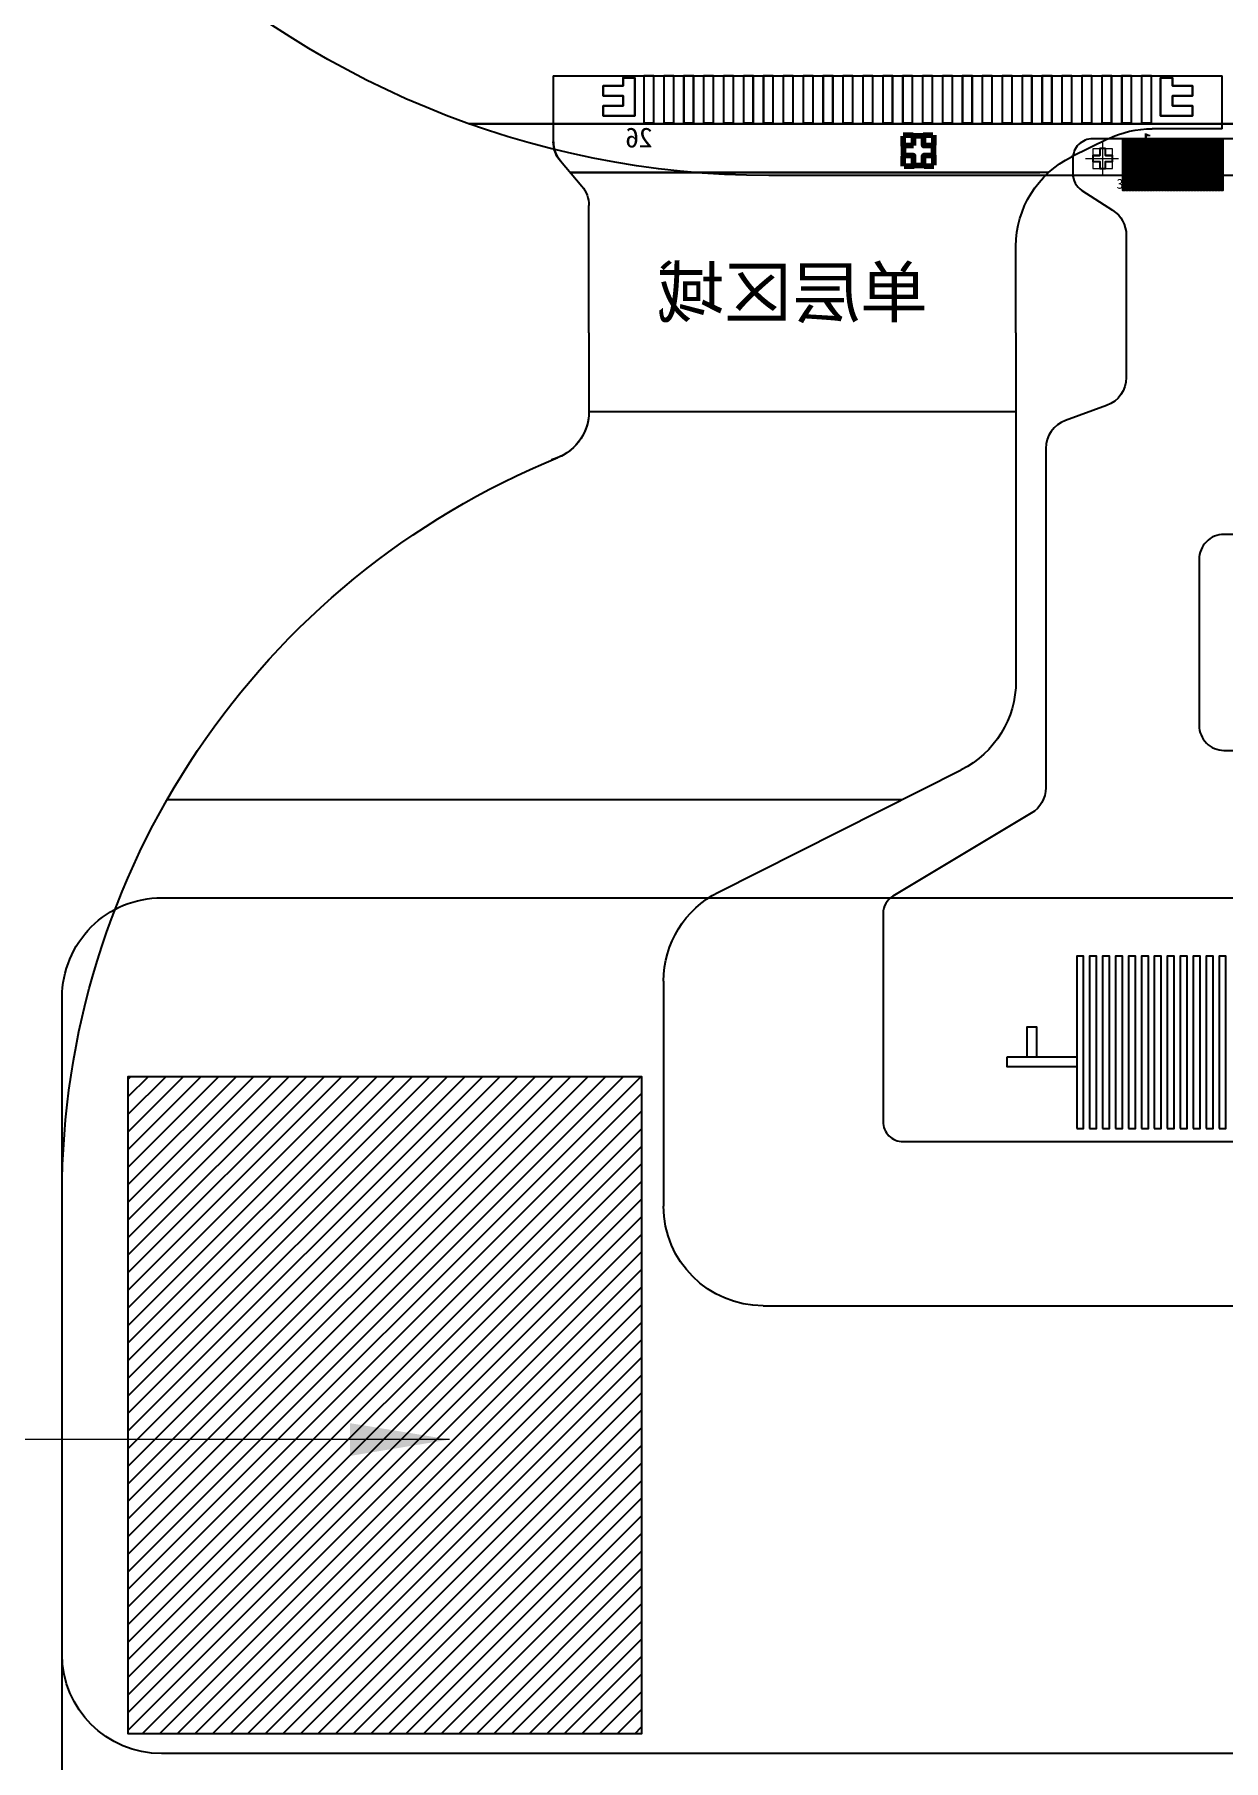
# Model space of a CAD drawing. Header units: inches. Extents: x 1765 to 5217, y -1519 to 441.
# Drawn here: x 4095.95 to 4107.9, y -777.46 to -760.11 of the extents above; entities that cross this region are included whole.
import ezdxf

# ---------------------------------------------------------------- set-up
doc = ezdxf.new("R2010")
doc.units = ezdxf.units.IN
doc.header["$MEASUREMENT"] = 0
doc.linetypes.add('DOT', pattern=[0.2, 0.1, -0.1])
for name, color, linetype, lineweight in [('Mark', 7, 'Continuous', 13), ('尺寸标注', 7, 'Continuous', 0), ('注释', 2, 'Continuous', 13)]:
    doc.layers.add(name, color=color, linetype=linetype, lineweight=lineweight)
doc.styles.add('TITLE', font='arial.ttf')
doc.dimstyles.new('ISO-25$7', dxfattribs={"dimscale": 0.5, "dimtxt": 2.5, "dimasz": 2, "dimexe": 1.25, "dimexo": 0.625, "dimtad": 0, "dimdsep": 46, "dimtxsty": 'TITLE', "dimcen": 2.5, "dimclrd": 7, "dimclre": 256, "dimclrt": 7, "dimadec": 0, "dimazin": 0, "dimtfac": 1, "dimtmove": 0, "dimatfit": 0, "dimfxl": 0, "dimlwd": 9, "dimlwe": 9, "dimarcsym": 0})

# ---------------------------------------------------------------- blocks, each defined once
blk = doc.blocks.new('mark')
at = {"layer": '尺寸标注', "color": 1}
for p, q in [((3641.139, 1398.795), (3641.139, 1398.464)), ((3640.979, 1398.625), (3641.312, 1398.625))]:
    blk.add_line(p, q, dxfattribs=at)
at = {"layer": '尺寸标注', "color": 2}
for points in [[(3641.039, 1398.725), (3641.109, 1398.725), (3641.109, 1398.655), (3641.039, 1398.655)], [(3641.169, 1398.725), (3641.239, 1398.725), (3641.239, 1398.655), (3641.169, 1398.655)], [(3641.039, 1398.595), (3641.109, 1398.595), (3641.109, 1398.525), (3641.039, 1398.525)], [(3641.169, 1398.595), (3641.239, 1398.595), (3641.239, 1398.525), (3641.169, 1398.525)]]:
    blk.add_lwpolyline(points, close=True, dxfattribs=at)
blk = doc.blocks.new('A$C613850C2')
for p, q in [((0.886, 8.052), (-5.834, 8.052)), ((-5.834, 7.522), (-5.834, 8.052)), ((0.886, 8.052), (-5.834, 8.052)), ((-5.834, 7.522), (-5.834, 8.052)), ((0.886, 8.052), (0.886, 7.392)), ((0.886, 8.052), (0.886, 7.392)), ((-5.834, 7.522), (-5.13, 7.522)), ((-5.834, 7.522), (-5.13, 7.522)), ((-4.688, 7.419), (-4.321, 7.239)), ((0.814, 7.198), (0.599, 6.944)), ((0.814, 7.198), (0.599, 6.944)), ((-4.091, 7.082), (0.716, 7.082)), ((-4.002, 7.082), (0.716, 7.082)), ((0.527, 5.472), (0.527, 6.75)), ((0.527, 5.472), (0.527, 6.75)), ((-3.763, 5.472), (-3.763, 6.342)), ((-3.763, 5.472), (-3.763, 6.342)), ((0.527, 4.681), (-3.763, 4.681)), ((0.527, 4.681), (-3.763, 4.681)), ((-0.773, -0.149), (-3.212, 1.079)), ((-0.223, -1.042), (-0.223, -3.305)), ((5.821, -7.805), (5.821, -3.191)), ((-1.223, -4.305), (-11.473, -4.305)), ((-9.672, -8.805), (4.821, -8.805))]:
    blk.add_line(p, q)
at = {"color": 7, "linetype": 'Continuous'}
for p, q in [((-3.763, 5.472), (-3.763, 1.973)), ((-3.763, 5.472), (-3.763, 1.973)), ((-3.763, 5.472), (-3.763, 1.973)), ((0.527, 5.472), (0.527, 4.681)), ((0.527, 5.472), (0.527, 4.681))]:
    blk.add_line(p, q, dxfattribs=at)
at = {"color": 251}
blk.add_line((4.765, 0.781), (-2.62, 0.781), dxfattribs=at)
for points in [[(-5.214, 8.032), (-5.334, 8.032), (-5.334, 7.952), (-5.534, 7.952), (-5.534, 7.852), (-5.334, 7.852), (-5.334, 7.752), (-5.534, 7.752), (-5.534, 7.652), (-5.214, 7.652), (-5.214, 8.032)], [(-5.214, 8.032), (-5.334, 8.032), (-5.334, 7.952), (-5.534, 7.952), (-5.534, 7.852), (-5.334, 7.852), (-5.334, 7.752), (-5.534, 7.752), (-5.534, 7.652), (-5.214, 7.652), (-5.214, 8.032)], [(0.066, 8.032), (0.186, 8.032), (0.186, 7.952), (0.386, 7.952), (0.386, 7.852), (0.186, 7.852), (0.186, 7.752), (0.386, 7.752), (0.386, 7.652), (0.066, 7.652), (0.066, 8.032)], [(0.066, 8.032), (0.186, 8.032), (0.186, 7.952), (0.386, 7.952), (0.386, 7.852), (0.186, 7.852), (0.186, 7.752), (0.386, 7.752), (0.386, 7.652), (0.066, 7.652), (0.066, 8.032)]]:
    blk.add_lwpolyline(points)
for points in [[(-5.124, 8.052), (-5.024, 8.052), (-5.024, 7.582), (-5.124, 7.582)], [(-5.124, 8.052), (-5.024, 8.052), (-5.024, 7.582), (-5.124, 7.582)], [(-4.924, 8.052), (-4.824, 8.052), (-4.824, 7.582), (-4.924, 7.582)], [(-4.924, 8.052), (-4.824, 8.052), (-4.824, 7.582), (-4.924, 7.582)], [(-4.724, 8.052), (-4.624, 8.052), (-4.624, 7.582), (-4.724, 7.582)], [(-4.724, 8.052), (-4.624, 8.052), (-4.624, 7.582), (-4.724, 7.582)], [(-4.524, 8.052), (-4.424, 8.052), (-4.424, 7.582), (-4.524, 7.582)], [(-4.524, 8.052), (-4.424, 8.052), (-4.424, 7.582), (-4.524, 7.582)], [(-4.324, 8.052), (-4.224, 8.052), (-4.224, 7.582), (-4.324, 7.582)], [(-4.324, 8.052), (-4.224, 8.052), (-4.224, 7.582), (-4.324, 7.582)], [(-4.124, 8.052), (-4.024, 8.052), (-4.024, 7.582), (-4.124, 7.582)], [(-4.124, 8.052), (-4.024, 8.052), (-4.024, 7.582), (-4.124, 7.582)], [(-3.924, 8.052), (-3.824, 8.052), (-3.824, 7.582), (-3.924, 7.582)], [(-3.924, 8.052), (-3.824, 8.052), (-3.824, 7.582), (-3.924, 7.582)], [(-3.724, 8.052), (-3.624, 8.052), (-3.624, 7.582), (-3.724, 7.582)], [(-3.724, 8.052), (-3.624, 8.052), (-3.624, 7.582), (-3.724, 7.582)], [(-3.524, 8.052), (-3.424, 8.052), (-3.424, 7.582), (-3.524, 7.582)], [(-3.524, 8.052), (-3.424, 8.052), (-3.424, 7.582), (-3.524, 7.582)], [(-3.324, 8.052), (-3.224, 8.052), (-3.224, 7.582), (-3.324, 7.582)], [(-3.324, 8.052), (-3.224, 8.052), (-3.224, 7.582), (-3.324, 7.582)], [(-3.124, 8.052), (-3.024, 8.052), (-3.024, 7.582), (-3.124, 7.582)], [(-3.124, 8.052), (-3.024, 8.052), (-3.024, 7.582), (-3.124, 7.582)], [(-2.924, 8.052), (-2.824, 8.052), (-2.824, 7.582), (-2.924, 7.582)], [(-2.924, 8.052), (-2.824, 8.052), (-2.824, 7.582), (-2.924, 7.582)], [(-2.724, 8.052), (-2.624, 8.052), (-2.624, 7.582), (-2.724, 7.582)], [(-2.724, 8.052), (-2.624, 8.052), (-2.624, 7.582), (-2.724, 7.582)], [(-2.524, 8.052), (-2.424, 8.052), (-2.424, 7.582), (-2.524, 7.582)], [(-2.524, 8.052), (-2.424, 8.052), (-2.424, 7.582), (-2.524, 7.582)], [(-2.324, 8.052), (-2.224, 8.052), (-2.224, 7.582), (-2.324, 7.582)], [(-2.324, 8.052), (-2.224, 8.052), (-2.224, 7.582), (-2.324, 7.582)], [(-2.124, 8.052), (-2.024, 8.052), (-2.024, 7.582), (-2.124, 7.582)], [(-2.124, 8.052), (-2.024, 8.052), (-2.024, 7.582), (-2.124, 7.582)], [(-1.924, 8.052), (-1.824, 8.052), (-1.824, 7.582), (-1.924, 7.582)], [(-1.924, 8.052), (-1.824, 8.052), (-1.824, 7.582), (-1.924, 7.582)], [(-1.724, 8.052), (-1.624, 8.052), (-1.624, 7.582), (-1.724, 7.582)], [(-1.724, 8.052), (-1.624, 8.052), (-1.624, 7.582), (-1.724, 7.582)], [(-1.524, 8.052), (-1.424, 8.052), (-1.424, 7.582), (-1.524, 7.582)], [(-1.524, 8.052), (-1.424, 8.052), (-1.424, 7.582), (-1.524, 7.582)], [(-1.324, 8.052), (-1.224, 8.052), (-1.224, 7.582), (-1.324, 7.582)], [(-1.324, 8.052), (-1.224, 8.052), (-1.224, 7.582), (-1.324, 7.582)], [(-1.124, 8.052), (-1.024, 8.052), (-1.024, 7.582), (-1.124, 7.582)], [(-1.124, 8.052), (-1.024, 8.052), (-1.024, 7.582), (-1.124, 7.582)], [(-0.924, 8.052), (-0.824, 8.052), (-0.824, 7.582), (-0.924, 7.582)], [(-0.924, 8.052), (-0.824, 8.052), (-0.824, 7.582), (-0.924, 7.582)], [(-0.724, 8.052), (-0.624, 8.052), (-0.624, 7.582), (-0.724, 7.582)], [(-0.724, 8.052), (-0.624, 8.052), (-0.624, 7.582), (-0.724, 7.582)], [(-0.524, 8.052), (-0.424, 8.052), (-0.424, 7.582), (-0.524, 7.582)], [(-0.524, 8.052), (-0.424, 8.052), (-0.424, 7.582), (-0.524, 7.582)], [(-0.324, 8.052), (-0.224, 8.052), (-0.224, 7.582), (-0.324, 7.582)], [(-0.324, 8.052), (-0.224, 8.052), (-0.224, 7.582), (-0.324, 7.582)], [(-0.124, 8.052), (-0.024, 8.052), (-0.024, 7.582), (-0.124, 7.582)], [(-0.124, 8.052), (-0.024, 8.052), (-0.024, 7.582), (-0.124, 7.582)]]:
    blk.add_lwpolyline(points, close=True)
at = {"color": 6}
blk.add_lwpolyline([(0, -8.605), (5.157, -8.605), (5.157, -2), (0, -2)], close=True, dxfattribs=at)
for centre, radius, start, end in [((-5.13, 6.522), 1, 63.8167, 90), ((0.586, 7.392), 0.3, 319.6587, 0), ((0.586, 7.392), 0.3, 319.6587, 0), ((-4.763, 6.342), 1, 0, 63.8167), ((0.827, 6.75), 0.3, 139.6587, 180), ((0.827, 6.75), 0.3, 139.6587, 180), ((-2.179, -3.191), 8, 0, 67.8375), ((-2.763, 1.973), 1, 180, 243.2794), ((-1.223, -1.042), 1, 0, 63.2794), ((-1.223, -3.305), 1, 270, 0), ((4.821, -7.805), 1, 270, 0)]:
    blk.add_arc(centre, radius, start, end)
at = {"color": 7, "linetype": 'Continuous'}
for end in [255.6402, 247.8375]:
    blk.add_arc((1.027, 4.681), 0.5, 180, end, dxfattribs=at)
at = {"attachment_point": 1}
for s, insert, char_height, width in [('{\\fSimSun|b0|i0|c134|p2;1}', (-5.14, 7.481), 0.2, 0.29911), ('{\\fSimSun|b0|i0|c134|p2;1}', (-5.14, 7.481), 0.2, 0.29911), ('{\\fSimSun|b0|i0|c134|p2;26}', (-0.11, 7.534), 0.2, 0.29911), ('{\\fSimSun|b0|i0|c134|p2;26}', (-0.11, 7.534), 0.2, 0.29911), ('{\\fSimSun|b0|i0|c134|p2;单层区域}', (-2.879, 6.129), 0.5, 3.05739), ('{\\fSimSun|b0|i0|c134|p2;单层区域}', (-2.879, 6.129), 0.5, 3.05739)]:
    blk.add_mtext(s, dxfattribs=dict(at, insert=insert, char_height=char_height, width=width))

msp = doc.modelspace()

# ---------------------------------------------------------------- hatches: boundary and pattern name
h = msp.add_hatch()
h.set_pattern_fill('ANSI31', color=256, style=0)
h.set_pattern_definition([(45, (1536.26663, -58.56728), (-0.0883883476, 0.0883883476), [])])
h.paths.add_polyline_path([(4096.892, -770.582), (4102.049, -770.582), (4102.049, -777.187), (4096.892, -777.187)])

# ---------------------------------------------------------------- linework, layer by layer
for points in [[(4129.116, -726.815), (4129.116, -752.53, -0.414214), (4120.116, -761.53), (4103.329, -761.53, -0.414214), (4094.329, -752.53), (4094.329, -726.815, -0.414214), (4102.749, -718.395), (4120.696, -718.395, -0.414214)], [(4101.235, -761.384, -0.177863), (4101.164, -761.19, 0.177863)], [(4107.652, -765.386), (4107.652, -767.056, 0.414214), (4107.902, -767.306), (4115.542, -767.306, 0.414214), (4115.792, -767.056), (4115.792, -765.386, 0.414214), (4115.542, -765.136), (4107.902, -765.136, 0.414214)]]:
    msp.add_lwpolyline(points, format="xyb", close=True)
at = {"color": 2}
msp.add_lwpolyline([(4129.116, -726.815), (4129.116, -752.53, -0.414214), (4120.116, -761.53), (4103.329, -761.53, -0.414214), (4094.329, -752.53), (4094.329, -726.815, -0.414214), (4102.749, -718.395), (4120.696, -718.395, -0.414214)], format="xyb", close=True, dxfattribs=at)
for points in [[(4101.984, -760.55), (4101.984, -760.93), (4101.664, -760.93), (4101.664, -760.83), (4101.864, -760.83), (4101.864, -760.73), (4101.664, -760.73), (4101.664, -760.63), (4101.864, -760.63), (4101.864, -760.55), (4101.984, -760.55), (4101.864, -760.55), (4101.864, -760.63), (4101.664, -760.63), (4101.664, -760.73), (4101.864, -760.73), (4101.864, -760.83), (4101.664, -760.83), (4101.664, -760.93), (4101.984, -760.93)], [(4102.174, -760.53), (4102.074, -760.53), (4102.074, -761), (4102.174, -761)], [(4102.174, -760.53), (4102.074, -760.53), (4102.074, -761), (4102.174, -761)], [(4102.374, -760.53), (4102.274, -760.53), (4102.274, -761), (4102.374, -761)], [(4102.374, -760.53), (4102.274, -760.53), (4102.274, -761), (4102.374, -761)], [(4102.574, -760.53), (4102.474, -760.53), (4102.474, -761), (4102.574, -761)], [(4102.574, -760.53), (4102.474, -760.53), (4102.474, -761), (4102.574, -761)], [(4102.774, -760.53), (4102.674, -760.53), (4102.674, -761), (4102.774, -761)], [(4102.774, -760.53), (4102.674, -760.53), (4102.674, -761), (4102.774, -761)], [(4102.974, -760.53), (4102.874, -760.53), (4102.874, -761), (4102.974, -761)], [(4102.974, -760.53), (4102.874, -760.53), (4102.874, -761), (4102.974, -761)], [(4103.174, -760.53), (4103.074, -760.53), (4103.074, -761), (4103.174, -761)], [(4103.174, -760.53), (4103.074, -760.53), (4103.074, -761), (4103.174, -761)], [(4103.374, -760.53), (4103.274, -760.53), (4103.274, -761), (4103.374, -761)], [(4103.374, -760.53), (4103.274, -760.53), (4103.274, -761), (4103.374, -761)], [(4103.574, -760.53), (4103.474, -760.53), (4103.474, -761), (4103.574, -761)], [(4103.574, -760.53), (4103.474, -760.53), (4103.474, -761), (4103.574, -761)], [(4103.774, -760.53), (4103.674, -760.53), (4103.674, -761), (4103.774, -761)], [(4103.774, -760.53), (4103.674, -760.53), (4103.674, -761), (4103.774, -761)], [(4103.974, -760.53), (4103.874, -760.53), (4103.874, -761), (4103.974, -761)], [(4103.974, -760.53), (4103.874, -760.53), (4103.874, -761), (4103.974, -761)], [(4104.174, -760.53), (4104.074, -760.53), (4104.074, -761), (4104.174, -761)], [(4104.174, -760.53), (4104.074, -760.53), (4104.074, -761), (4104.174, -761)], [(4104.374, -760.53), (4104.274, -760.53), (4104.274, -761), (4104.374, -761)], [(4104.374, -760.53), (4104.274, -760.53), (4104.274, -761), (4104.374, -761)], [(4104.574, -760.53), (4104.474, -760.53), (4104.474, -761), (4104.574, -761)], [(4104.574, -760.53), (4104.474, -760.53), (4104.474, -761), (4104.574, -761)], [(4104.774, -760.53), (4104.674, -760.53), (4104.674, -761), (4104.774, -761)], [(4104.774, -760.53), (4104.674, -760.53), (4104.674, -761), (4104.774, -761)], [(4104.974, -760.53), (4104.874, -760.53), (4104.874, -761), (4104.974, -761)], [(4104.974, -760.53), (4104.874, -760.53), (4104.874, -761), (4104.974, -761)], [(4105.174, -760.53), (4105.074, -760.53), (4105.074, -761), (4105.174, -761)], [(4105.174, -760.53), (4105.074, -760.53), (4105.074, -761), (4105.174, -761)], [(4105.374, -760.53), (4105.274, -760.53), (4105.274, -761), (4105.374, -761)], [(4105.374, -760.53), (4105.274, -760.53), (4105.274, -761), (4105.374, -761)], [(4105.574, -760.53), (4105.474, -760.53), (4105.474, -761), (4105.574, -761)], [(4105.574, -760.53), (4105.474, -760.53), (4105.474, -761), (4105.574, -761)], [(4105.774, -760.53), (4105.674, -760.53), (4105.674, -761), (4105.774, -761)], [(4105.774, -760.53), (4105.674, -760.53), (4105.674, -761), (4105.774, -761)], [(4105.974, -760.53), (4105.874, -760.53), (4105.874, -761), (4105.974, -761)], [(4105.974, -760.53), (4105.874, -760.53), (4105.874, -761), (4105.974, -761)], [(4106.174, -760.53), (4106.074, -760.53), (4106.074, -761), (4106.174, -761)], [(4106.174, -760.53), (4106.074, -760.53), (4106.074, -761), (4106.174, -761)], [(4106.374, -760.53), (4106.274, -760.53), (4106.274, -761), (4106.374, -761)], [(4106.374, -760.53), (4106.274, -760.53), (4106.274, -761), (4106.374, -761)], [(4106.574, -760.53), (4106.474, -760.53), (4106.474, -761), (4106.574, -761)], [(4106.574, -760.53), (4106.474, -760.53), (4106.474, -761), (4106.574, -761)], [(4106.774, -760.53), (4106.674, -760.53), (4106.674, -761), (4106.774, -761)], [(4106.774, -760.53), (4106.674, -760.53), (4106.674, -761), (4106.774, -761)], [(4106.974, -760.53), (4106.874, -760.53), (4106.874, -761), (4106.974, -761)], [(4106.974, -760.53), (4106.874, -760.53), (4106.874, -761), (4106.974, -761)], [(4107.174, -760.53), (4107.074, -760.53), (4107.074, -761), (4107.174, -761)], [(4107.174, -760.53), (4107.074, -760.53), (4107.074, -761), (4107.174, -761)], [(4107.264, -760.55), (4107.264, -760.93), (4107.584, -760.93), (4107.584, -760.83), (4107.384, -760.83), (4107.384, -760.73), (4107.584, -760.73), (4107.584, -760.63), (4107.384, -760.63), (4107.384, -760.55), (4107.264, -760.55), (4107.384, -760.55), (4107.384, -760.63), (4107.584, -760.63), (4107.584, -760.73), (4107.384, -760.73), (4107.384, -760.83), (4107.584, -760.83), (4107.584, -760.93), (4107.264, -760.93)], [(4100.314, -761.01), (4123.13, -761.01)], [(4106.713, -761.26), (4106.653, -761.26), (4106.653, -761.33), (4106.583, -761.33), (4106.583, -761.39), (4106.653, -761.39), (4106.653, -761.46), (4106.713, -761.46), (4106.713, -761.39), (4106.783, -761.39), (4106.783, -761.33), (4106.713, -761.33)], [(4096.892, -770.582), (4102.049, -770.582), (4102.049, -777.187), (4096.892, -777.187)]]:
    msp.add_lwpolyline(points, close=True)
msp.add_lwpolyline([(4116.861, -761.16), (4106.583, -761.16, 0.414214), (4106.383, -761.36), (4106.383, -761.511, 0.254671), (4106.475, -761.679), (4106.783, -761.878, -0.254671), (4106.92, -762.13), (4106.92, -763.559, -0.315299), (4106.723, -763.841), (4106.309, -763.992, 0.315299), (4106.112, -764.273), (4106.112, -767.681, -0.263643), (4105.966, -767.938), (4104.574, -768.772, 0.263643), (4104.477, -768.943), (4104.477, -771.037, 0.414214), (4104.677, -771.237), (4118.767, -771.237, 0.414214)], format="xyb")
at = {"color": 3}
for points in [[(4106.901, -761.16), (4106.883, -761.16), (4106.883, -761.46), (4106.901, -761.46)], [(4106.901, -761.16), (4106.883, -761.16), (4106.883, -761.46), (4106.901, -761.46)], [(4106.931, -761.16), (4106.913, -761.16), (4106.913, -761.46), (4106.931, -761.46)], [(4106.931, -761.16), (4106.913, -761.16), (4106.913, -761.46), (4106.931, -761.46)], [(4106.961, -761.16), (4106.943, -761.16), (4106.943, -761.46), (4106.961, -761.46)], [(4106.961, -761.16), (4106.943, -761.16), (4106.943, -761.46), (4106.961, -761.46)], [(4106.991, -761.16), (4106.973, -761.16), (4106.973, -761.46), (4106.991, -761.46)], [(4106.991, -761.16), (4106.973, -761.16), (4106.973, -761.46), (4106.991, -761.46)], [(4107.021, -761.16), (4107.003, -761.16), (4107.003, -761.46), (4107.021, -761.46)], [(4107.021, -761.16), (4107.003, -761.16), (4107.003, -761.46), (4107.021, -761.46)], [(4107.051, -761.16), (4107.033, -761.16), (4107.033, -761.46), (4107.051, -761.46)], [(4107.051, -761.16), (4107.033, -761.16), (4107.033, -761.46), (4107.051, -761.46)]]:
    msp.add_lwpolyline(points, close=True, dxfattribs=at)
at = {"color": 0}
for points in [[(4106.886, -761.16), (4106.902, -761.16), (4106.902, -761.681), (4106.886, -761.681)], [(4106.916, -761.16), (4106.932, -761.16), (4106.932, -761.681), (4106.916, -761.681)], [(4106.946, -761.16), (4106.962, -761.16), (4106.962, -761.681), (4106.946, -761.681)], [(4106.976, -761.16), (4106.992, -761.16), (4106.992, -761.681), (4106.976, -761.681)], [(4107.006, -761.16), (4107.022, -761.16), (4107.022, -761.681), (4107.006, -761.681)], [(4107.036, -761.16), (4107.052, -761.16), (4107.052, -761.681), (4107.036, -761.681)], [(4107.066, -761.16), (4107.082, -761.16), (4107.082, -761.681), (4107.066, -761.681)], [(4107.096, -761.16), (4107.112, -761.16), (4107.112, -761.681), (4107.096, -761.681)], [(4107.126, -761.16), (4107.142, -761.16), (4107.142, -761.681), (4107.126, -761.681)], [(4107.156, -761.16), (4107.172, -761.16), (4107.172, -761.681), (4107.156, -761.681)], [(4107.186, -761.16), (4107.202, -761.16), (4107.202, -761.681), (4107.186, -761.681)], [(4107.216, -761.16), (4107.232, -761.16), (4107.232, -761.681), (4107.216, -761.681)], [(4107.246, -761.16), (4107.262, -761.16), (4107.262, -761.681), (4107.246, -761.681)], [(4107.276, -761.16), (4107.292, -761.16), (4107.292, -761.681), (4107.276, -761.681)], [(4107.306, -761.16), (4107.322, -761.16), (4107.322, -761.681), (4107.306, -761.681)], [(4107.336, -761.16), (4107.352, -761.16), (4107.352, -761.681), (4107.336, -761.681)], [(4107.366, -761.16), (4107.382, -761.16), (4107.382, -761.681), (4107.366, -761.681)], [(4107.396, -761.16), (4107.412, -761.16), (4107.412, -761.681), (4107.396, -761.681)], [(4107.426, -761.16), (4107.442, -761.16), (4107.442, -761.681), (4107.426, -761.681)], [(4107.456, -761.16), (4107.472, -761.16), (4107.472, -761.681), (4107.456, -761.681)], [(4107.486, -761.16), (4107.502, -761.16), (4107.502, -761.681), (4107.486, -761.681)], [(4107.516, -761.16), (4107.532, -761.16), (4107.532, -761.681), (4107.516, -761.681)], [(4107.546, -761.16), (4107.562, -761.16), (4107.562, -761.681), (4107.546, -761.681)], [(4107.576, -761.16), (4107.592, -761.16), (4107.592, -761.681), (4107.576, -761.681)], [(4107.606, -761.16), (4107.622, -761.16), (4107.622, -761.681), (4107.606, -761.681)], [(4107.636, -761.16), (4107.652, -761.16), (4107.652, -761.681), (4107.636, -761.681)], [(4107.666, -761.16), (4107.682, -761.16), (4107.682, -761.681), (4107.666, -761.681)], [(4107.696, -761.16), (4107.712, -761.16), (4107.712, -761.681), (4107.696, -761.681)], [(4107.726, -761.16), (4107.742, -761.16), (4107.742, -761.681), (4107.726, -761.681)], [(4107.756, -761.16), (4107.772, -761.16), (4107.772, -761.681), (4107.756, -761.681)], [(4107.786, -761.16), (4107.802, -761.16), (4107.802, -761.681), (4107.786, -761.681)], [(4107.816, -761.16), (4107.832, -761.16), (4107.832, -761.681), (4107.816, -761.681)], [(4107.846, -761.16), (4107.862, -761.16), (4107.862, -761.681), (4107.846, -761.681)], [(4107.876, -761.16), (4107.892, -761.16), (4107.892, -761.681), (4107.876, -761.681)], [(4106.422, -771.107), (4106.492, -771.107), (4106.492, -769.375), (4106.422, -769.375)], [(4106.552, -771.107), (4106.622, -771.107), (4106.622, -769.375), (4106.552, -769.375)], [(4106.682, -771.107), (4106.752, -771.107), (4106.752, -769.375), (4106.682, -769.375)], [(4106.812, -771.107), (4106.882, -771.107), (4106.882, -769.375), (4106.812, -769.375)], [(4106.942, -771.107), (4107.012, -771.107), (4107.012, -769.375), (4106.942, -769.375)], [(4107.072, -771.107), (4107.142, -771.107), (4107.142, -769.375), (4107.072, -769.375)], [(4107.202, -771.107), (4107.272, -771.107), (4107.272, -769.375), (4107.202, -769.375)], [(4107.332, -771.107), (4107.402, -771.107), (4107.402, -769.375), (4107.332, -769.375)], [(4107.462, -771.107), (4107.532, -771.107), (4107.532, -769.375), (4107.462, -769.375)], [(4107.592, -771.107), (4107.662, -771.107), (4107.662, -769.375), (4107.592, -769.375)], [(4107.722, -771.107), (4107.792, -771.107), (4107.792, -769.375), (4107.722, -769.375)], [(4107.852, -771.107), (4107.922, -771.107), (4107.922, -769.375), (4107.852, -769.375)], [(4105.922, -770.387), (4106.022, -770.387), (4106.022, -770.087), (4105.922, -770.087)], [(4105.722, -770.387), (4106.422, -770.387), (4106.422, -770.487), (4105.722, -770.487)]]:
    msp.add_lwpolyline(points, close=True, dxfattribs=at)
at = {"color": 2}
for points in [[(4107.081, -761.16), (4107.063, -761.16), (4107.063, -761.46), (4107.081, -761.46)], [(4107.081, -761.16), (4107.063, -761.16), (4107.063, -761.46), (4107.081, -761.46)], [(4107.111, -761.16), (4107.093, -761.16), (4107.093, -761.46), (4107.111, -761.46)], [(4107.111, -761.16), (4107.093, -761.16), (4107.093, -761.46), (4107.111, -761.46)], [(4107.141, -761.16), (4107.123, -761.16), (4107.123, -761.46), (4107.141, -761.46)], [(4107.141, -761.16), (4107.123, -761.16), (4107.123, -761.46), (4107.141, -761.46)], [(4107.171, -761.16), (4107.153, -761.16), (4107.153, -761.46), (4107.171, -761.46)], [(4107.171, -761.16), (4107.153, -761.16), (4107.153, -761.46), (4107.171, -761.46)], [(4107.201, -761.16), (4107.183, -761.16), (4107.183, -761.46), (4107.201, -761.46)], [(4107.201, -761.16), (4107.183, -761.16), (4107.183, -761.46), (4107.201, -761.46)], [(4107.231, -761.16), (4107.213, -761.16), (4107.213, -761.46), (4107.231, -761.46)], [(4107.231, -761.16), (4107.213, -761.16), (4107.213, -761.46), (4107.231, -761.46)], [(4107.261, -761.16), (4107.243, -761.16), (4107.243, -761.46), (4107.261, -761.46)], [(4107.261, -761.16), (4107.243, -761.16), (4107.243, -761.46), (4107.261, -761.46)], [(4107.291, -761.16), (4107.273, -761.16), (4107.273, -761.46), (4107.291, -761.46)], [(4107.291, -761.16), (4107.273, -761.16), (4107.273, -761.46), (4107.291, -761.46)], [(4107.321, -761.16), (4107.303, -761.16), (4107.303, -761.46), (4107.321, -761.46)], [(4107.321, -761.16), (4107.303, -761.16), (4107.303, -761.46), (4107.321, -761.46)], [(4107.351, -761.16), (4107.333, -761.16), (4107.333, -761.46), (4107.351, -761.46)], [(4107.351, -761.16), (4107.333, -761.16), (4107.333, -761.46), (4107.351, -761.46)], [(4107.381, -761.16), (4107.363, -761.16), (4107.363, -761.46), (4107.381, -761.46)], [(4107.381, -761.16), (4107.363, -761.16), (4107.363, -761.46), (4107.381, -761.46)], [(4107.411, -761.16), (4107.393, -761.16), (4107.393, -761.46), (4107.411, -761.46)], [(4107.411, -761.16), (4107.393, -761.16), (4107.393, -761.46), (4107.411, -761.46)], [(4107.441, -761.16), (4107.423, -761.16), (4107.423, -761.46), (4107.441, -761.46)], [(4107.441, -761.16), (4107.423, -761.16), (4107.423, -761.46), (4107.441, -761.46)], [(4107.471, -761.16), (4107.453, -761.16), (4107.453, -761.46), (4107.471, -761.46)], [(4107.471, -761.16), (4107.453, -761.16), (4107.453, -761.46), (4107.471, -761.46)], [(4107.501, -761.16), (4107.483, -761.16), (4107.483, -761.46), (4107.501, -761.46)], [(4107.501, -761.16), (4107.483, -761.16), (4107.483, -761.46), (4107.501, -761.46)], [(4107.531, -761.16), (4107.513, -761.16), (4107.513, -761.46), (4107.531, -761.46)], [(4107.531, -761.16), (4107.513, -761.16), (4107.513, -761.46), (4107.531, -761.46)], [(4107.561, -761.16), (4107.543, -761.16), (4107.543, -761.46), (4107.561, -761.46)], [(4107.561, -761.16), (4107.543, -761.16), (4107.543, -761.46), (4107.561, -761.46)], [(4107.591, -761.16), (4107.573, -761.16), (4107.573, -761.46), (4107.591, -761.46)], [(4107.591, -761.16), (4107.573, -761.16), (4107.573, -761.46), (4107.591, -761.46)], [(4107.621, -761.16), (4107.603, -761.16), (4107.603, -761.46), (4107.621, -761.46)], [(4107.621, -761.16), (4107.603, -761.16), (4107.603, -761.46), (4107.621, -761.46)], [(4107.651, -761.16), (4107.633, -761.16), (4107.633, -761.46), (4107.651, -761.46)], [(4107.651, -761.16), (4107.633, -761.16), (4107.633, -761.46), (4107.651, -761.46)], [(4107.681, -761.16), (4107.663, -761.16), (4107.663, -761.46), (4107.681, -761.46)], [(4107.681, -761.16), (4107.663, -761.16), (4107.663, -761.46), (4107.681, -761.46)], [(4107.711, -761.16), (4107.693, -761.16), (4107.693, -761.46), (4107.711, -761.46)], [(4107.711, -761.16), (4107.693, -761.16), (4107.693, -761.46), (4107.711, -761.46)], [(4107.741, -761.16), (4107.723, -761.16), (4107.723, -761.46), (4107.741, -761.46)], [(4107.741, -761.16), (4107.723, -761.16), (4107.723, -761.46), (4107.741, -761.46)], [(4107.771, -761.16), (4107.753, -761.16), (4107.753, -761.46), (4107.771, -761.46)], [(4107.771, -761.16), (4107.753, -761.16), (4107.753, -761.46), (4107.771, -761.46)], [(4107.801, -761.16), (4107.783, -761.16), (4107.783, -761.46), (4107.801, -761.46)], [(4107.801, -761.16), (4107.783, -761.16), (4107.783, -761.46), (4107.801, -761.46)], [(4107.831, -761.16), (4107.813, -761.16), (4107.813, -761.46), (4107.831, -761.46)], [(4107.831, -761.16), (4107.813, -761.16), (4107.813, -761.46), (4107.831, -761.46)], [(4107.861, -761.16), (4107.843, -761.16), (4107.843, -761.46), (4107.861, -761.46)], [(4107.861, -761.16), (4107.843, -761.16), (4107.843, -761.46), (4107.861, -761.46)], [(4107.891, -761.16), (4107.873, -761.16), (4107.873, -761.46), (4107.891, -761.46)], [(4107.891, -761.16), (4107.873, -761.16), (4107.873, -761.46), (4107.891, -761.46)]]:
    msp.add_lwpolyline(points, close=True, dxfattribs=at)
msp.add_lwpolyline([(4106.14, -761.5), (4101.334, -761.5), (4106.051, -761.5)])
at = {"color": 1}
for points in [[(4096.229, -769.787, -0.414214), (4097.229, -768.787), (4119.327, -768.787, -0.348147), (4120.301, -769.559, 0.073355), (4120.408, -769.83), (4138.179, -769.83, -0.414214)], [(4135.179, -773.83), (4123.326, -773.83, 0.414214), (4122.326, -774.83), (4122.326, -777.83, -0.414067), (4121.327, -778.83, 0.414067), (4120.327, -779.83), (4120.327, -785.941, -0.414214), (4119.327, -786.941), (4110.25, -786.941, -0.21979), (4109.489, -786.589, 0.21979), (4108.727, -786.237), (4097.229, -786.237, -0.414214), (4096.229, -785.237), (4096.229, -769.787)]]:
    msp.add_lwpolyline(points, format="xyb", dxfattribs=at)
at = {"layer": 'Mark', "linetype": 'Continuous', "lineweight": 100}
msp.add_lwpolyline([(4104.783, -761.23), (4104.783, -761.13), (4104.883, -761.13), (4104.883, -761.23), (4104.983, -761.23), (4104.983, -761.33), (4104.883, -761.33), (4104.883, -761.43), (4104.783, -761.43), (4104.783, -761.33), (4104.683, -761.33), (4104.683, -761.23)], close=True, dxfattribs=at)
msp.add_lwpolyline([(4104.783, -761.23), (4104.783, -761.13), (4104.883, -761.13), (4104.883, -761.23), (4104.983, -761.23), (4104.983, -761.33), (4104.883, -761.33), (4104.883, -761.43), (4104.783, -761.43), (4104.783, -761.33), (4104.683, -761.33), (4104.683, -761.23)], close=True, dxfattribs=at)
at = {"layer": '注释', "color": 8, "linetype": 'DOT', "lineweight": 100}
msp.add_lwpolyline([(4104.988, -761.435), (4104.678, -761.435), (4104.678, -761.125), (4104.988, -761.125)], close=True, dxfattribs=at)
msp.add_lwpolyline([(4104.988, -761.435), (4104.678, -761.435), (4104.678, -761.125), (4104.988, -761.125)], close=True, dxfattribs=at)

# ---------------------------------------------------------------- block references
at = {"xscale": -1}
msp.add_blockref('A$C613850C2', (4102.049, -768.582), dxfattribs=at)
at = {"extrusion": (0, 0, -1), "zscale": -1}
msp.add_blockref('mark', (-7747.822, -2159.986), dxfattribs=at)
msp.add_blockref('mark', (-7747.822, -2159.986), dxfattribs=at)

# ---------------------------------------------------------------- texts
at = {"extrusion": (0, 0, -1), "attachment_point": 1, "text_direction": (-1, 0, 0)}
for s, insert, char_height, width in [('{\\fSimSun|b0|i0|c134|p2;26}', (4102.16, -761.048), 0.2, 0.29911), ('{\\fSimSun|b0|i0|c134|p2;26}', (4102.16, -761.048), 0.2, 0.29911), ('{\\fSimSun|b0|i0|c134|p2;1}', (4107.189, -761.101), 0.2, 0.29911), ('{\\fSimSun|b0|i0|c134|p2;1}', (4107.189, -761.101), 0.2, 0.29911), ('{\\fSimSun|b0|i0|c134|p2;单层区域}', (4104.929, -762.453), 0.5, 3.05739), ('{\\fSimSun|b0|i0|c134|p2;单层区域}', (4104.929, -762.453), 0.5, 3.05739)]:
    msp.add_mtext(s, dxfattribs=dict(at, insert=insert, char_height=char_height, width=width))
at = {"insert": (4107.027, -761.563), "char_height": 0.1, "width": 0.14979, "attachment_point": 3}
msp.add_mtext('323', dxfattribs=at)
msp.add_mtext('323', dxfattribs=at)

# ---------------------------------------------------------------- leaders
msp.add_leader([(4100.122, -774.231), (4088.474, -774.231)], dimstyle='ISO-25$7', override={"dimgap": 0.625, "dimtad": 0})

doc.saveas('drawing.dxf')
